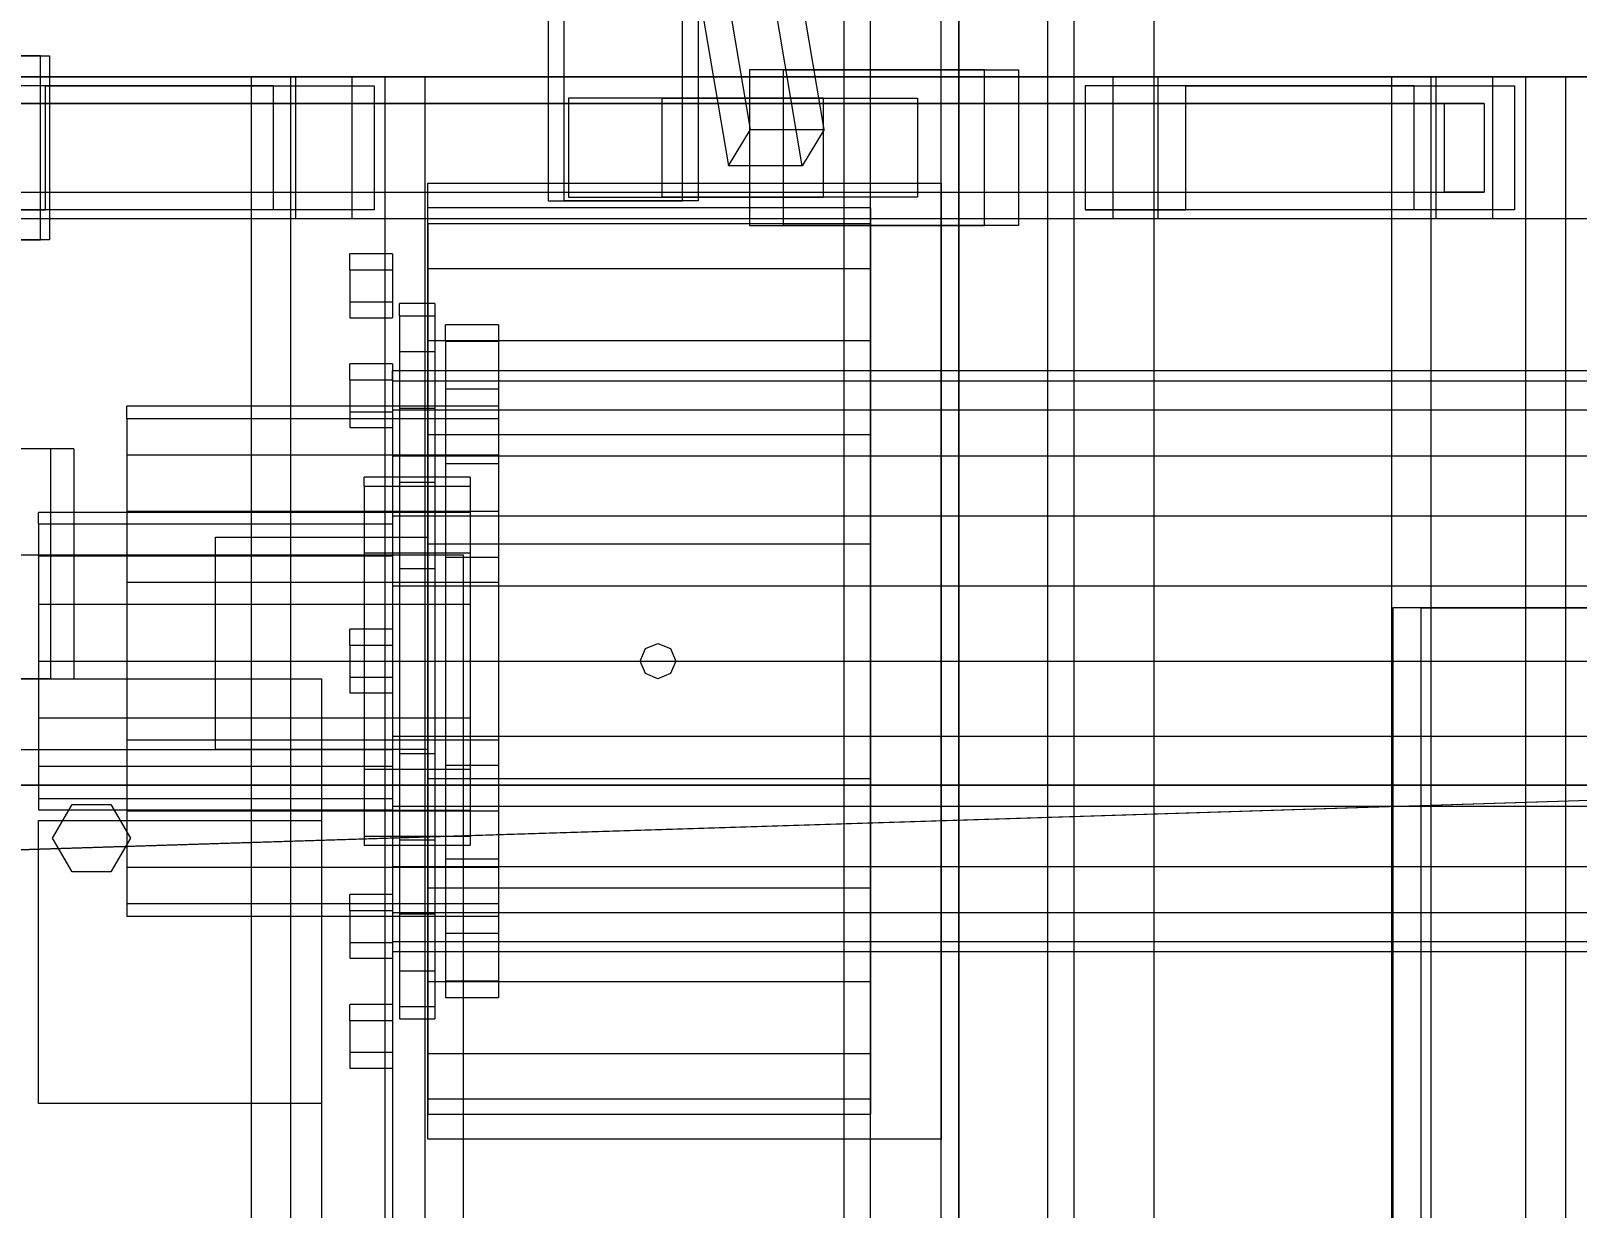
# Model space of a CAD drawing. Header units: millimetres. Extents: x -191664 to 191490, y -197311 to 10263.
# Drawn here: x 10307.4 to 10744.1, y -17869.5 to -17537 of the extents above; entities that cross this region are included whole.
import ezdxf

# ---------------------------------------------------------------- set-up
doc = ezdxf.new("R2010")
doc.units = ezdxf.units.MM
for name, color, linetype, lineweight in [('COTAS_O', 1, 'Continuous', 0), ('superior_C01', 7, 'Continuous', 0), ('superior_mezcladora', 7, 'Continuous', 0)]:
    doc.layers.add(name, color=color, linetype=linetype, lineweight=lineweight)
doc.dimstyles.new('PLANTA_100', dxfattribs={"dimtxt": 250, "dimasz": 150, "dimexe": 150, "dimexo": 80, "dimgap": 100, "dimtad": 1, "dimtih": 1, "dimtoh": 1, "dimdec": 1, "dimdsep": 46, "dimcen": 0.09, "dimclrd": 1, "dimclre": 1, "dimclrt": 1, "dimadec": 0, "dimazin": 0, "dimtfac": 1, "dimtdec": 4, "dimtofl": 0, "dimtmove": 0, "dimatfit": 3, "dimfxl": 1, "dimtolj": 1, "dimtzin": 0, "dimarcsym": 0})

# ---------------------------------------------------------------- blocks, each defined once
blk = doc.blocks.new('*D34')
at = {"layer": 'COTAS_O', "color": 1, "lineweight": -2, "transparency": 16777216}
for p, q in [((10649.53, -17350), (11519.53, -17350)), ((11369.53, -18500), (11369.53, -17500)), ((10649.53, -18650), (11519.53, -18650))]:
    blk.add_line(p, q, dxfattribs=at)
at = {"layer": 'COTAS_O', "color": 1, "transparency": 16777216}
for points in [[(11344.53, -17500), (11394.53, -17500), (11369.53, -17350)], [(11344.53, -18500), (11394.53, -18500), (11369.53, -18650)]]:
    blk.add_solid(points, dxfattribs=at)
at = {"layer": 'Defpoints', "color": 0, "transparency": 16777216}
for p in [(10569.53, -17350), (11369.53, -17350), (10569.53, -18650)]:
    blk.add_point(p, dxfattribs=at)

msp = doc.modelspace()

# ---------------------------------------------------------------- linework, layer by layer
at = {"layer": 'superior_C01', "color": 139, "true_color": 0x354b57}
for p, q in [((10453.54, -17240), (10453.54, -17585)), ((10458.02, -17585), (10458.02, -17240)), ((10491.44, -17585), (10491.44, -17240)), ((10495.92, -17240), (10495.92, -17585)), ((10510.65, -17564.86), (10468.38, -17314.86)), ((10531.49, -17564.86), (10489.23, -17314.86)), ((10462.16, -17325.14), (10504.42, -17575.14)), ((10525.26, -17575.14), (10483, -17325.14)), ((10310.16, -17544), (10249.53, -17544)), ((10252.09, -17544), (10312.72, -17544)), ((10310.16, -17596), (10310.16, -17544)), ((10310.16, -17544), (10312.72, -17544)), ((10312.72, -17544), (10312.72, -17596)), ((10382.17, -17550), (9245.34, -17550)), ((9261.34, -17550), (10398.18, -17550)), ((10613.02, -17550), (10290.92, -17550)), ((10303.72, -17550), (10625.83, -17550)), ((10407.52, -17550), (10369.62, -17550)), ((10369.62, -17550), (10369.62, -18450)), ((10380.83, -17550), (10369.62, -17550)), ((10380.83, -18450), (10380.83, -17550)), ((10380.83, -17550), (10418.72, -17550)), ((10382.17, -17550), (10382.17, -17590)), ((10398.18, -17550), (10382.17, -17550)), ((10704.27, -17550), (10382.17, -17550)), ((10398.18, -17590), (10398.18, -17550)), ((10398.18, -17550), (10720.28, -17550)), ((10407.52, -18450), (10407.52, -17550)), ((10407.52, -17550), (10418.72, -17550)), ((10418.72, -17550), (10418.72, -18450)), ((10576.73, -17548), (10510.41, -17548)), ((10510.41, -17548), (10510.41, -17592)), ((10520.02, -17548), (10510.41, -17548)), ((10520.02, -17592), (10520.02, -17548)), ((10520.02, -17548), (10586.33, -17548)), ((10576.73, -17592), (10576.73, -17548)), ((10576.73, -17548), (10586.33, -17548)), ((10586.33, -17548), (10586.33, -17592)), ((10613.02, -17550), (10613.02, -17590)), ((10625.83, -17550), (10613.02, -17550)), ((11119.86, -17550), (10613.02, -17550)), ((10625.83, -17590), (10625.83, -17550)), ((10625.83, -17550), (11132.66, -17550)), ((10729.62, -17550), (10691.72, -17550)), ((10691.72, -17550), (10691.72, -18450)), ((10702.93, -17550), (10691.72, -17550)), ((10702.93, -18450), (10702.93, -17550)), ((10702.93, -17550), (10740.83, -17550)), ((10704.27, -17550), (10704.27, -17590)), ((10720.28, -17550), (10704.27, -17550)), ((11211.11, -17550), (10704.27, -17550)), ((10720.28, -17590), (10720.28, -17550)), ((10720.28, -17550), (11227.11, -17550)), ((10729.62, -18450), (10729.62, -17550)), ((10729.62, -17550), (10740.83, -17550)), ((10740.83, -17550), (10740.83, -18450)), ((10311.53, -17552.5), (10283.11, -17552.5)), ((10375.96, -17552.5), (10283.11, -17552.5)), ((10311.53, -17587.5), (10311.53, -17552.5)), ((10311.53, -17552.5), (10404.38, -17552.5)), ((10375.96, -17587.5), (10375.96, -17552.5)), ((10375.96, -17552.5), (10404.38, -17552.5)), ((10404.38, -17552.5), (10404.38, -17587.5)), ((10633.63, -17552.5), (10605.21, -17552.5)), ((10605.21, -17552.5), (10605.21, -17587.5)), ((10698.06, -17552.5), (10605.21, -17552.5)), ((10633.63, -17587.5), (10633.63, -17552.5)), ((10633.63, -17552.5), (10726.48, -17552.5)), ((10698.06, -17587.5), (10698.06, -17552.5)), ((10698.06, -17552.5), (10726.48, -17552.5)), ((10726.48, -17552.5), (10726.48, -17587.5)), ((10291.75, -17557.5), (10706.71, -17557.5)), ((10717.84, -17557.5), (10302.89, -17557.5)), ((10485.75, -17556), (10459.23, -17556)), ((10459.23, -17556), (10459.23, -17584)), ((10531.27, -17556), (10459.23, -17556)), ((10485.75, -17584), (10485.75, -17556)), ((10485.75, -17556), (10557.79, -17556)), ((10531.27, -17584), (10531.27, -17556)), ((10531.27, -17556), (10557.79, -17556)), ((10557.79, -17556), (10557.79, -17584)), ((10706.71, -17582.5), (10706.71, -17557.5)), ((10706.71, -17557.5), (10717.84, -17557.5)), ((10717.84, -17557.5), (10717.84, -17582.5)), ((10504.42, -17575.14), (10510.65, -17564.86)), ((10510.65, -17564.86), (10531.49, -17564.86)), ((10531.49, -17564.86), (10525.26, -17575.14)), ((10525.26, -17575.14), (10504.42, -17575.14)), ((10291.75, -17582.5), (10706.71, -17582.5)), ((10302.89, -17582.5), (10717.84, -17582.5)), ((10453.54, -17585), (10491.44, -17585)), ((10453.54, -17585), (10458.02, -17585)), ((10495.92, -17585), (10458.02, -17585)), ((10459.23, -17584), (10485.75, -17584)), ((10459.23, -17584), (10531.27, -17584)), ((10557.79, -17584), (10485.75, -17584)), ((10495.92, -17585), (10491.44, -17585)), ((10557.79, -17584), (10531.27, -17584)), ((10717.84, -17582.5), (10706.71, -17582.5)), ((10283.11, -17587.5), (10311.53, -17587.5)), ((10375.96, -17587.5), (10283.11, -17587.5)), ((10404.38, -17587.5), (10311.53, -17587.5)), ((10404.38, -17587.5), (10375.96, -17587.5)), ((10605.21, -17587.5), (10633.63, -17587.5)), ((10698.06, -17587.5), (10605.21, -17587.5)), ((10726.48, -17587.5), (10633.63, -17587.5)), ((10726.48, -17587.5), (10698.06, -17587.5)), ((9245.34, -17590), (10382.17, -17590)), ((9261.34, -17590), (10398.18, -17590)), ((10290.92, -17590), (10613.02, -17590)), ((10303.72, -17590), (10625.83, -17590)), ((10382.17, -17590), (10398.18, -17590)), ((10382.17, -17590), (10704.27, -17590)), ((10398.18, -17590), (10720.28, -17590)), ((10510.41, -17592), (10576.73, -17592)), ((10510.41, -17592), (10520.02, -17592)), ((10586.33, -17592), (10520.02, -17592)), ((10586.33, -17592), (10576.73, -17592)), ((10613.02, -17590), (10625.83, -17590)), ((10613.02, -17590), (11119.86, -17590)), ((10625.83, -17590), (11132.66, -17590)), ((10704.27, -17590), (10720.28, -17590)), ((10704.27, -17590), (11211.11, -17590)), ((10720.28, -17590), (11227.11, -17590)), ((10249.53, -17596), (10310.16, -17596)), ((10312.72, -17596), (10252.09, -17596)), ((10312.72, -17596), (10310.16, -17596))]:
    msp.add_line(p, q, dxfattribs=at)
at = {"layer": 'superior_C01', "color": 9, "true_color": 0xb5c3c9}
for p, q in [((11222.62, -17700), (10692.1, -17700)), ((10692.1, -17700), (10692.1, -18300)), ((10700.1, -17700), (10692.1, -17700)), ((10700.1, -18300), (10700.1, -17700)), ((10700.1, -17700), (11230.62, -17700))]:
    msp.add_line(p, q, dxfattribs=at)
at = {"layer": 'superior_C01', "color": 251, "true_color": 0x586d65}
for p, q in [((2012.49, -17750), (11002.45, -17750)), ((11004.06, -17750), (2014.1, -17750))]:
    msp.add_line(p, q, dxfattribs=at)
at = {"layer": 'superior_C01', "color": 139, "true_color": 0x345e4e}
for p, q in [((10194.79, -17771.7), (10885.28, -17750)), ((10887.19, -17750), (10196.7, -17771.7))]:
    msp.add_line(p, q, dxfattribs=at)
at = {"layer": 'superior_mezcladora', "color": 8, "true_color": 0x667b86}
for p, q in [((10537.03, -17250), (10537.03, -18750)), ((10544.53, -18750), (10544.53, -17250)), ((10602.03, -18750), (10602.03, -17250))]:
    msp.add_line(p, q, dxfattribs=at)
at = {"layer": 'superior_mezcladora', "color": 9, "true_color": 0xc6c9c8}
for p, q in [((10569.53, -18650), (10569.53, -17350)), ((10594.53, -17350), (10594.53, -18650)), ((10424.53, -17624.65), (10424.53, -17620)), ((10439.53, -17620), (10424.53, -17620)), ((10439.53, -17620), (10439.53, -17624.65)), ((10424.53, -17624.65), (10424.53, -17638.14)), ((10424.53, -17624.65), (10439.53, -17624.65)), ((10439.53, -17624.65), (10439.53, -17638.14)), ((10424.53, -17638.14), (10424.53, -17659.16)), ((10424.53, -17638.14), (10439.53, -17638.14)), ((10439.53, -17638.14), (10439.53, -17659.16)), ((10424.53, -17659.16), (10424.53, -17685.64)), ((10424.53, -17659.16), (10439.53, -17659.16)), ((10439.53, -17659.16), (10439.53, -17685.64)), ((10309.53, -17676.2), (10309.53, -17673)), ((10409.53, -17673), (10309.53, -17673)), ((10309.53, -17676.2), (10309.53, -17685.3)), ((10309.53, -17676.2), (10409.53, -17676.2)), ((10409.53, -17673), (10409.53, -17676.2)), ((10409.53, -17676.2), (10409.53, -17685.3)), ((10309.53, -17685.3), (10309.53, -17698.93)), ((10309.53, -17685.3), (10409.53, -17685.3)), ((10409.53, -17685.3), (10409.53, -17698.93)), ((10424.53, -17685.64), (10424.53, -17715)), ((10424.53, -17685.64), (10439.53, -17685.64)), ((10439.53, -17685.64), (10439.53, -17715)), ((10309.53, -17698.93), (10309.53, -17715)), ((10309.53, -17698.93), (10409.53, -17698.93)), ((10409.53, -17698.93), (10409.53, -17715)), ((10309.53, -17715), (10309.53, -17731.07)), ((10309.53, -17715), (10409.53, -17715)), ((10409.53, -17715), (10409.53, -17731.07)), ((10424.53, -17715), (10424.53, -17744.36)), ((10424.53, -17715), (10439.53, -17715)), ((10439.53, -17715), (10439.53, -17744.36)), ((10309.53, -17731.07), (10309.53, -17744.7)), ((10309.53, -17731.07), (10409.53, -17731.07)), ((10409.53, -17731.07), (10409.53, -17744.7)), ((10309.53, -17744.7), (10309.53, -17753.8)), ((10309.53, -17744.7), (10409.53, -17744.7)), ((10409.53, -17744.7), (10409.53, -17753.8)), ((10424.53, -17744.36), (10424.53, -17770.84)), ((10424.53, -17744.36), (10439.53, -17744.36)), ((10439.53, -17744.36), (10439.53, -17770.84)), ((10309.53, -17753.8), (10309.53, -17757)), ((10309.53, -17753.8), (10409.53, -17753.8)), ((10409.53, -17753.8), (10409.53, -17757)), ((10309.53, -17757), (10409.53, -17757)), ((10424.53, -17770.84), (10424.53, -17791.86)), ((10424.53, -17770.84), (10439.53, -17770.84)), ((10439.53, -17770.84), (10439.53, -17791.86)), ((10424.53, -17791.86), (10424.53, -17805.35)), ((10424.53, -17791.86), (10439.53, -17791.86)), ((10439.53, -17791.86), (10439.53, -17805.35)), ((10424.53, -17805.35), (10424.53, -17810)), ((10424.53, -17805.35), (10439.53, -17805.35)), ((10439.53, -17805.35), (10439.53, -17810)), ((10424.53, -17810), (10439.53, -17810))]:
    msp.add_line(p, q, dxfattribs=at)
at = {"layer": 'superior_mezcladora', "color": 253, "true_color": 0xa5a6aa}
for p, q in [((10569.53, -18625), (10569.53, -17375)), ((10594.53, -17375), (10594.53, -18625))]:
    msp.add_line(p, q, dxfattribs=at)
at = {"layer": 'superior_mezcladora', "color": 251, "true_color": 0x64686b}
for p, q in [((10564.53, -18600), (10564.53, -17400)), ((10569.53, -17400), (10569.53, -18600)), ((10624.53, -17400), (10624.53, -18600)), ((10359.53, -17740), (10359.53, -17680)), ((10359.53, -17680), (10419.53, -17680)), ((10419.53, -17680), (10419.53, -17740)), ((9919.53, -17685), (10429.53, -17685)), ((10429.53, -17685), (10429.53, -18315)), ((10419.53, -17740), (10359.53, -17740))]:
    msp.add_line(p, q, dxfattribs=at)
at = {"layer": 'superior_mezcladora', "color": 107, "true_color": 0x248357}
for p, q in [((10419.53, -17850), (10419.53, -17580)), ((10419.53, -17580), (10564.53, -17580)), ((10564.53, -17580), (10564.53, -17850)), ((10419.53, -17591.36), (10419.53, -17587)), ((10544.53, -17587), (10419.53, -17587)), ((10544.53, -17587), (10544.53, -17591.36)), ((10419.53, -17591.36), (10419.53, -17604.15)), ((10419.53, -17591.36), (10544.53, -17591.36)), ((10544.53, -17591.36), (10544.53, -17604.15)), ((10419.53, -17604.15), (10419.53, -17624.49)), ((10419.53, -17604.15), (10544.53, -17604.15)), ((10544.53, -17604.15), (10544.53, -17624.49)), ((10419.53, -17624.49), (10419.53, -17651)), ((10419.53, -17624.49), (10544.53, -17624.49)), ((10544.53, -17624.49), (10544.53, -17651)), ((10419.53, -17651), (10419.53, -17681.87)), ((10419.53, -17651), (10544.53, -17651)), ((10544.53, -17651), (10544.53, -17681.87)), ((10401.53, -17665.55), (10401.53, -17663)), ((10431.53, -17663), (10401.53, -17663)), ((10431.53, -17663), (10431.53, -17665.55)), ((10401.53, -17665.55), (10401.53, -17672.93)), ((10401.53, -17665.55), (10431.53, -17665.55)), ((10431.53, -17665.55), (10431.53, -17672.93)), ((10401.53, -17672.93), (10401.53, -17684.44)), ((10401.53, -17672.93), (10431.53, -17672.93)), ((10431.53, -17672.93), (10431.53, -17684.44)), ((10401.53, -17684.44), (10401.53, -17698.93)), ((10401.53, -17684.44), (10431.53, -17684.44)), ((10419.53, -17681.87), (10419.53, -17715)), ((10419.53, -17681.87), (10544.53, -17681.87)), ((10431.53, -17684.44), (10431.53, -17698.93)), ((10544.53, -17681.87), (10544.53, -17715)), ((10401.53, -17698.93), (10401.53, -17715)), ((10401.53, -17698.93), (10431.53, -17698.93)), ((10431.53, -17698.93), (10431.53, -17715)), ((10401.53, -17715), (10401.53, -17731.07)), ((10401.53, -17715), (10431.53, -17715)), ((10419.53, -17715), (10419.53, -17748.13)), ((10419.53, -17715), (10544.53, -17715)), ((10431.53, -17715), (10431.53, -17731.07)), ((10544.53, -17715), (10544.53, -17748.13)), ((10401.53, -17731.07), (10401.53, -17745.56)), ((10401.53, -17731.07), (10431.53, -17731.07)), ((10431.53, -17731.07), (10431.53, -17745.56)), ((10401.53, -17745.56), (10401.53, -17757.07)), ((10401.53, -17745.56), (10431.53, -17745.56)), ((10431.53, -17745.56), (10431.53, -17757.07)), ((10419.53, -17748.13), (10419.53, -17779)), ((10419.53, -17748.13), (10544.53, -17748.13)), ((10544.53, -17748.13), (10544.53, -17779)), ((10401.53, -17757.07), (10401.53, -17764.45)), ((10401.53, -17757.07), (10431.53, -17757.07)), ((10431.53, -17757.07), (10431.53, -17764.45)), ((10401.53, -17764.45), (10401.53, -17767)), ((10401.53, -17764.45), (10431.53, -17764.45)), ((10401.53, -17767), (10431.53, -17767)), ((10431.53, -17764.45), (10431.53, -17767)), ((10419.53, -17779), (10419.53, -17805.51)), ((10419.53, -17779), (10544.53, -17779)), ((10544.53, -17779), (10544.53, -17805.51)), ((10419.53, -17805.51), (10419.53, -17825.85)), ((10419.53, -17805.51), (10544.53, -17805.51)), ((10544.53, -17805.51), (10544.53, -17825.85)), ((10419.53, -17825.85), (10419.53, -17838.64)), ((10419.53, -17825.85), (10544.53, -17825.85)), ((10544.53, -17825.85), (10544.53, -17838.64)), ((10419.53, -17838.64), (10419.53, -17843)), ((10419.53, -17838.64), (10544.53, -17838.64)), ((10544.53, -17838.64), (10544.53, -17843)), ((10419.53, -17843), (10544.53, -17843)), ((10564.53, -17850), (10419.53, -17850))]:
    msp.add_line(p, q, dxfattribs=at)
at = {"layer": 'superior_mezcladora', "color": 43, "true_color": 0xe7bf45}
for p, q in [((10397.53, -17604.5), (10397.53, -17600)), ((10409.53, -17600), (10397.53, -17600)), ((10409.53, -17600), (10409.53, -17604.5)), ((10397.53, -17604.5), (10397.53, -17613.5)), ((10397.53, -17604.5), (10409.53, -17604.5)), ((10409.53, -17604.5), (10409.53, -17613.5)), ((10397.53, -17613.5), (10397.53, -17618)), ((10397.53, -17613.5), (10409.53, -17613.5)), ((10409.53, -17613.5), (10409.53, -17618)), ((10397.53, -17618), (10409.53, -17618)), ((10397.53, -17635.55), (10397.53, -17631.05)), ((10409.53, -17631.05), (10397.53, -17631.05)), ((10409.53, -17631.05), (10409.53, -17635.55)), ((10397.53, -17635.55), (10397.53, -17644.55)), ((10397.53, -17635.55), (10409.53, -17635.55)), ((10409.53, -17635.55), (10409.53, -17644.55)), ((10397.53, -17644.55), (10397.53, -17649.05)), ((10397.53, -17644.55), (10409.53, -17644.55)), ((10409.53, -17644.55), (10409.53, -17649.05)), ((10397.53, -17649.05), (10409.53, -17649.05)), ((10397.53, -17710.5), (10397.53, -17706)), ((10409.53, -17706), (10397.53, -17706)), ((10409.53, -17706), (10409.53, -17710.5)), ((10397.53, -17710.5), (10397.53, -17719.5)), ((10397.53, -17710.5), (10409.53, -17710.5)), ((10409.53, -17710.5), (10409.53, -17719.5)), ((10397.53, -17719.5), (10397.53, -17724)), ((10397.53, -17719.5), (10409.53, -17719.5)), ((10409.53, -17719.5), (10409.53, -17724)), ((10397.53, -17724), (10409.53, -17724)), ((10313.53, -17765), (10319.03, -17755.47)), ((10319.03, -17755.47), (10330.03, -17755.47)), ((10330.03, -17755.47), (10335.53, -17765)), ((10319.03, -17774.53), (10313.53, -17765)), ((10335.53, -17765), (10330.03, -17774.53)), ((10330.03, -17774.53), (10319.03, -17774.53)), ((10397.53, -17785.45), (10397.53, -17780.95)), ((10409.53, -17780.95), (10397.53, -17780.95)), ((10409.53, -17780.95), (10409.53, -17785.45)), ((10397.53, -17785.45), (10397.53, -17794.45)), ((10397.53, -17785.45), (10409.53, -17785.45)), ((10409.53, -17785.45), (10409.53, -17794.45)), ((10397.53, -17794.45), (10397.53, -17798.95)), ((10397.53, -17794.45), (10409.53, -17794.45)), ((10409.53, -17794.45), (10409.53, -17798.95)), ((10397.53, -17798.95), (10409.53, -17798.95)), ((10397.53, -17816.5), (10397.53, -17812)), ((10409.53, -17812), (10397.53, -17812)), ((10409.53, -17812), (10409.53, -17816.5)), ((10397.53, -17816.5), (10397.53, -17825.5)), ((10397.53, -17816.5), (10409.53, -17816.5)), ((10409.53, -17816.5), (10409.53, -17825.5)), ((10397.53, -17825.5), (10397.53, -17830)), ((10397.53, -17825.5), (10409.53, -17825.5)), ((10409.53, -17825.5), (10409.53, -17830)), ((10397.53, -17830), (10409.53, -17830))]:
    msp.add_line(p, q, dxfattribs=at)
at = {"layer": 'superior_mezcladora', "color": 250, "true_color": 0x33393d}
for p, q in [((10411.53, -17617.44), (10411.53, -17614)), ((10421.53, -17614), (10411.53, -17614)), ((10421.53, -17614), (10421.53, -17617.44)), ((10411.53, -17617.44), (10411.53, -17627.53)), ((10411.53, -17617.44), (10421.53, -17617.44)), ((10421.53, -17617.44), (10421.53, -17627.53)), ((10411.53, -17627.53), (10411.53, -17643.58)), ((10411.53, -17627.53), (10421.53, -17627.53)), ((10421.53, -17627.53), (10421.53, -17643.58)), ((10334.53, -17646.52), (10334.53, -17643)), ((10439.53, -17643), (10334.53, -17643)), ((10334.53, -17646.52), (10334.53, -17656.75)), ((10334.53, -17646.52), (10439.53, -17646.52)), ((10411.53, -17643.58), (10411.53, -17664.5)), ((10411.53, -17643.58), (10421.53, -17643.58)), ((10421.53, -17643.58), (10421.53, -17664.5)), ((10439.53, -17643), (10439.53, -17646.52)), ((10439.53, -17646.52), (10439.53, -17656.75)), ((10313.05, -17655), (10294.07, -17655)), ((10319.53, -17655), (10313.05, -17655)), ((10313.05, -17720), (10313.05, -17655)), ((10319.53, -17655), (10319.53, -17720)), ((10334.53, -17656.75), (10334.53, -17672.68)), ((10334.53, -17656.75), (10439.53, -17656.75)), ((10439.53, -17656.75), (10439.53, -17672.68)), ((10411.53, -17664.5), (10411.53, -17688.86)), ((10411.53, -17664.5), (10421.53, -17664.5)), ((10421.53, -17664.5), (10421.53, -17688.86)), ((10334.53, -17672.68), (10334.53, -17692.75)), ((10334.53, -17672.68), (10439.53, -17672.68)), ((10439.53, -17672.68), (10439.53, -17692.75)), ((10411.53, -17688.86), (10411.53, -17715)), ((10411.53, -17688.86), (10421.53, -17688.86)), ((10421.53, -17688.86), (10421.53, -17715)), ((10334.53, -17692.75), (10334.53, -17715)), ((10334.53, -17692.75), (10439.53, -17692.75)), ((10439.53, -17692.75), (10439.53, -17715)), ((10334.53, -17715), (10334.53, -17737.25)), ((10334.53, -17715), (10439.53, -17715)), ((10411.53, -17715), (10411.53, -17741.14)), ((10411.53, -17715), (10421.53, -17715)), ((10421.53, -17715), (10421.53, -17741.14)), ((10439.53, -17715), (10439.53, -17737.25)), ((9979.53, -17720), (10389.53, -17720)), ((10313.05, -17720), (10294.07, -17720)), ((10313.05, -17720), (10319.53, -17720)), ((10389.53, -17720), (10389.53, -18280)), ((10334.53, -17737.25), (10334.53, -17757.32)), ((10334.53, -17737.25), (10439.53, -17737.25)), ((10439.53, -17737.25), (10439.53, -17757.32)), ((10411.53, -17741.14), (10411.53, -17765.5)), ((10411.53, -17741.14), (10421.53, -17741.14)), ((10421.53, -17741.14), (10421.53, -17765.5)), ((10334.53, -17757.32), (10334.53, -17773.25)), ((10334.53, -17757.32), (10439.53, -17757.32)), ((10439.53, -17757.32), (10439.53, -17773.25)), ((10411.53, -17765.5), (10411.53, -17786.42)), ((10411.53, -17765.5), (10421.53, -17765.5)), ((10421.53, -17765.5), (10421.53, -17786.42)), ((10334.53, -17773.25), (10334.53, -17783.48)), ((10334.53, -17773.25), (10439.53, -17773.25)), ((10439.53, -17773.25), (10439.53, -17783.48)), ((10334.53, -17783.48), (10334.53, -17787)), ((10334.53, -17783.48), (10439.53, -17783.48)), ((10439.53, -17783.48), (10439.53, -17787)), ((10334.53, -17787), (10439.53, -17787)), ((10411.53, -17786.42), (10411.53, -17802.47)), ((10411.53, -17786.42), (10421.53, -17786.42)), ((10421.53, -17786.42), (10421.53, -17802.47)), ((10411.53, -17802.47), (10411.53, -17812.56)), ((10411.53, -17802.47), (10421.53, -17802.47)), ((10421.53, -17802.47), (10421.53, -17812.56)), ((10411.53, -17812.56), (10411.53, -17816)), ((10411.53, -17812.56), (10421.53, -17812.56)), ((10411.53, -17816), (10421.53, -17816)), ((10421.53, -17812.56), (10421.53, -17816))]:
    msp.add_line(p, q, dxfattribs=at)
at = {"layer": 'superior_mezcladora', "color": 254, "true_color": 0xdce0df}
for p, q in [((10409.53, -17635.79), (10409.53, -17633)), ((16929.53, -17633), (10409.53, -17633)), ((10409.53, -17635.79), (10409.53, -17643.99)), ((10409.53, -17635.79), (16929.53, -17635.79)), ((10409.53, -17643.99), (10409.53, -17657.02)), ((10409.53, -17643.99), (16929.53, -17643.99)), ((10409.53, -17657.02), (10409.53, -17674)), ((10409.53, -17657.02), (16929.53, -17657.02)), ((10409.53, -17674), (10409.53, -17693.78)), ((10409.53, -17674), (16929.53, -17674)), ((10409.53, -17693.78), (10409.53, -17715)), ((10409.53, -17693.78), (16929.53, -17693.78)), ((10409.53, -17715), (10409.53, -17736.22)), ((10409.53, -17715), (16929.53, -17715)), ((10409.53, -17736.22), (10409.53, -17756)), ((10409.53, -17736.22), (16929.53, -17736.22)), ((10409.53, -17756), (10409.53, -17772.98)), ((10409.53, -17756), (16929.53, -17756)), ((10409.53, -17772.98), (10409.53, -17786.01)), ((10409.53, -17772.98), (16929.53, -17772.98)), ((10409.53, -17786.01), (10409.53, -17794.21)), ((10409.53, -17786.01), (16929.53, -17786.01)), ((10409.53, -17794.21), (10409.53, -17797)), ((10409.53, -17794.21), (16929.53, -17794.21)), ((10409.53, -17797), (16929.53, -17797))]:
    msp.add_line(p, q, dxfattribs=at)
at = {"layer": 'superior_mezcladora', "color": 43, "true_color": 0xc5ad48}
for p, q in [((10479.53, -17715), (10480.99, -17711.46)), ((10480.99, -17711.46), (10484.53, -17710)), ((10484.53, -17710), (10488.06, -17711.46)), ((10488.06, -17711.46), (10489.53, -17715)), ((10480.99, -17718.54), (10479.53, -17715)), ((10489.53, -17715), (10488.06, -17718.54)), ((10484.53, -17720), (10480.99, -17718.54)), ((10488.06, -17718.54), (10484.53, -17720))]:
    msp.add_line(p, q, dxfattribs=at)
at = {"layer": 'superior_mezcladora', "color": 252, "true_color": 0x8b8c91}
for p, q in [((9959.53, -17740), (10409.53, -17740)), ((10409.53, -17740), (10409.53, -18260))]:
    msp.add_line(p, q, dxfattribs=at)
at = {"layer": 'superior_mezcladora', "color": 251, "true_color": 0x545d65}
for p, q in [((10309.53, -17840), (10309.53, -17760)), ((10309.53, -17760), (10389.53, -17760)), ((10389.53, -17760), (10389.53, -17840)), ((10389.53, -17840), (10309.53, -17840))]:
    msp.add_line(p, q, dxfattribs=at)

# ---------------------------------------------------------------- dimensions: what is measured, and where the dimension line sits
at = {"layer": 'COTAS_O'}
dim = msp.add_aligned_dim(p1=(10569.53, -18650), p2=(10569.53, -17350), distance=-800, text='<> O', dimstyle='PLANTA_100', dxfattribs=at)
dim.commit()
dim.dimension.update_dxf_attribs({"geometry": '*D34', "text_midpoint": (11369.53, -18000)})

doc.saveas('drawing.dxf')
